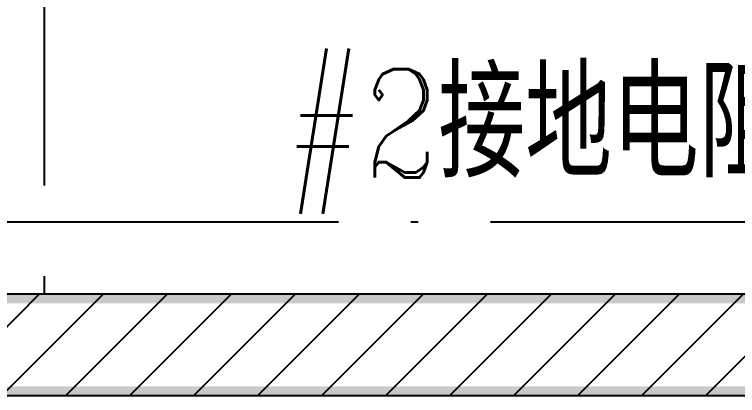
# Model space of a CAD drawing. Extents: x 3213259 to 3716512, y 332899 to 392399.
# Drawn here: x 3512810 to 3514808, y 361553 to 362606 of the extents above; entities that cross this region are included whole.
import ezdxf

# ---------------------------------------------------------------- set-up
doc = ezdxf.new("R2010")
doc.units = 0
doc.header["$LTSCALE"] = 1000
doc.header["$MEASUREMENT"] = 0
doc.linetypes.add('DOTE', pattern=[2.42, 2, -0.2, 0.02, -0.2])
doc.linetypes.add('HIDDEN', pattern=[0.375, 0.25, -0.125])
for name, color, linetype in [('DOTE', 1, 'DOTE'), ('PUB_HATCH', 8, 'Continuous'), ('PUB_WALL', 9, 'Continuous'), ('sb', 6, 'Continuous'), ('WALL', 7, 'Continuous')]:
    doc.layers.add(name, color=color, linetype=linetype)
doc.styles.add('HZ', font='complex8.shx', dxfattribs={"width": 0.8, "bigfont": 'hztxt.shx'})

# ---------------------------------------------------------------- blocks, each defined once
blk = doc.blocks.new('D1')
at = {"layer": 'PUB_HATCH'}
h = blk.add_hatch(dxfattribs=at)
h.set_pattern_fill('普通砖', color=256, scale=50, style=0)
h.set_pattern_definition([(45, (-451208.51, -430878.23), (-88.388383, 88.388383), [])])
h.paths.add_polyline_path([(1931192.3, 303385.1), (1930912.3, 303665.1), (1920992.3, 303665.1), (1920992.3, 303385.1)])
at = {"layer": 'PUB_WALL'}
for points in [[(1930912.3, 303665.1), (1920992.3, 303665.1), (1921017.3, 303640.1), (1930937.3, 303640.1)], [(1920992.3, 303385.1), (1931192.3, 303385.1), (1931167.3, 303410.1), (1921017.3, 303410.1)]]:
    blk.add_hatch(color=2, dxfattribs=at).paths.add_polyline_path(points)
at = {"layer": 'DOTE'}
blk.add_line((1892174.5, 303865.1), (1948456.4, 303865.1), dxfattribs=at)
at = {"layer": 'WALL', "color": 2}
for p, q in [((1930912.3, 303665.1), (1920992.3, 303665.1)), ((1920992.3, 303385.1), (1931192.3, 303385.1))]:
    blk.add_line(p, q, dxfattribs=at)

msp = doc.modelspace()

# ---------------------------------------------------------------- linework, layer by layer
at = {"layer": 'sb', "color": 5, "linetype": 'HIDDEN', "lineweight": 25, "ltscale": 2}
msp.add_line((3512892.277, 364883.486), (3512892.277, 361833.486), dxfattribs=at)

# ---------------------------------------------------------------- block references
at = {"layer": 'sb', "color": 1, "linetype": 'HIDDEN', "lineweight": 25, "ltscale": 2}
msp.add_blockref('D1', (1588070.633, 58168.405), dxfattribs=at)

# ---------------------------------------------------------------- texts
at = {"style": 'HZ', "width": 0.8}
msp.add_text('#2接地电阻', height=300, dxfattribs=at).set_placement((3513559.037, 362155.559))

doc.saveas('drawing.dxf')
